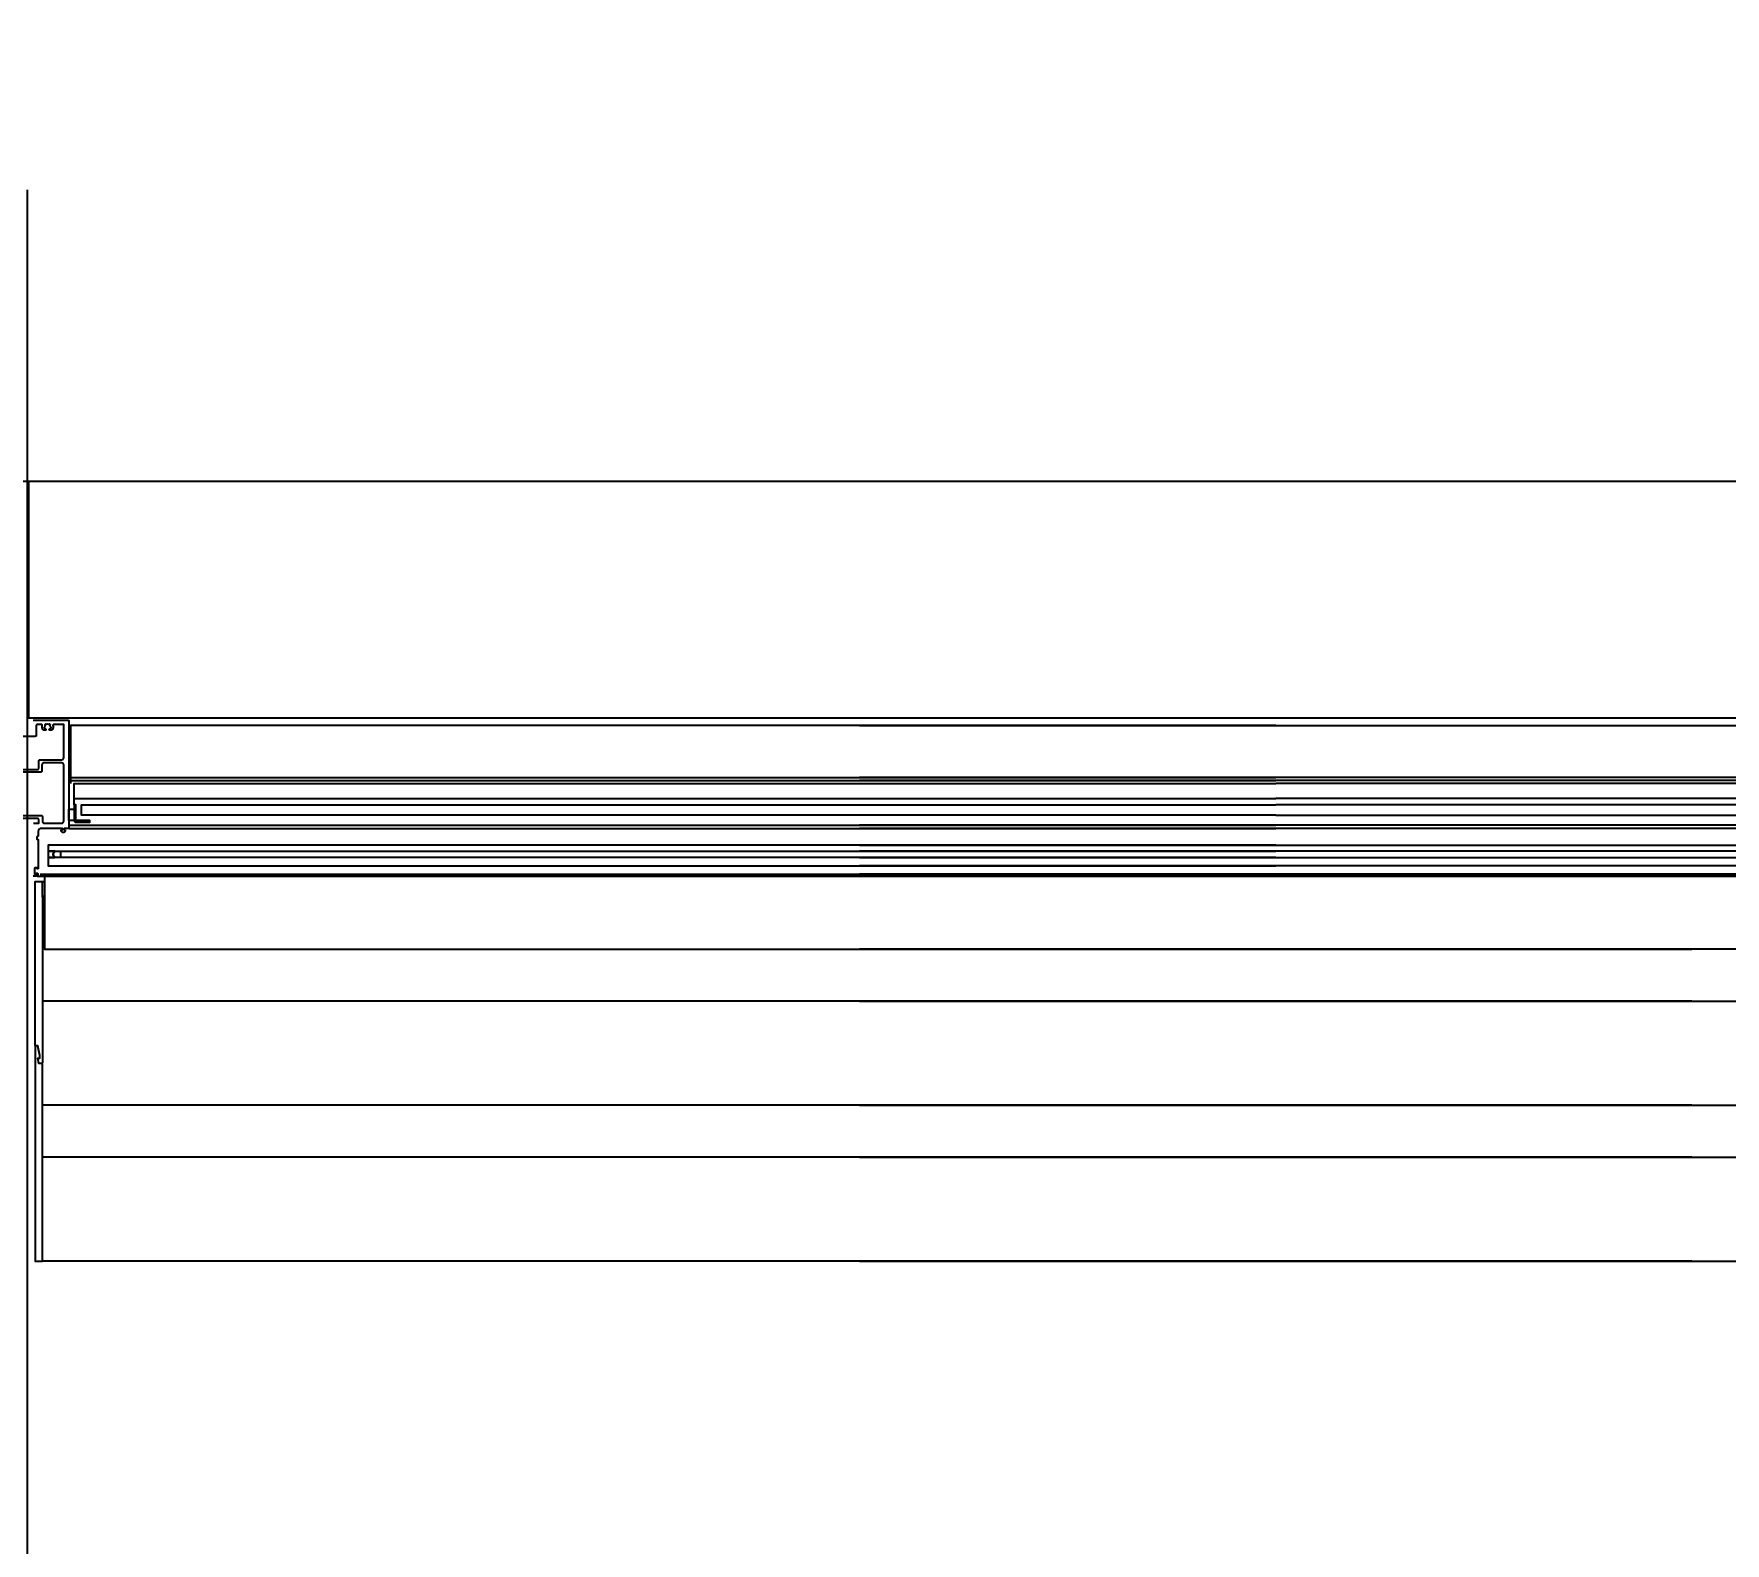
# Model space of a CAD drawing. Extents: x -120222 to -41942, y -19134 to 30932.
# Drawn here: x -71281 to -69656, y -8817 to -7365 of the extents above; entities that cross this region are included whole.
import ezdxf

# ---------------------------------------------------------------- set-up
doc = ezdxf.new("R2010")
doc.units = 0
doc.header["$LTSCALE"] = 150
doc.header["$MEASUREMENT"] = 0
doc.header["$PDMODE"] = 1
doc.header["$PDSIZE"] = -2
doc.layers.get('0').update_dxf_attribs({"linetype": 'CONTINUOUS'})
doc.layers.get('DEFPOINTS').update_dxf_attribs({"linetype": 'CONTINUOUS'})
doc.layers.add('____-567', color=7, linetype='CONTINUOUS')
doc.layers.add('_____-1', color=7, linetype='CONTINUOUS')
doc.styles.get("Standard").update_dxf_attribs({"font": 'txt', "bigfont": 'BIGFONT.SHX'})
doc.dimstyles.new('KOYATSU-1', dxfattribs={"dimtxt": 116.375326, "dimasz": 75.111694, "dimexe": 0, "dimexo": 150, "dimgap": 150, "dimtad": 1, "dimdec": 1, "dimdsep": 46, "dimtxsty": 'Standard', "dimcen": 0, "dimadec": 0, "dimazin": 0, "dimtfac": 1, "dimtdec": 1, "dimtix": 1, "dimtmove": 2, "dimatfit": 3, "dimfxl": 1, "dimtolj": 1, "dimarcsym": 0})

# ---------------------------------------------------------------- blocks, each defined once
blk = doc.blocks.new('____-24')
at = {"color": 1, "linetype": 'Continuous'}
for p, q in [((-77681.1, -12629), (-76522.6, -12629)), ((-75363.3, -12629), (-76922.6, -12629)), ((-77681.1, -12632), (-76522.6, -12632)), ((-77681.1, -12632), (-77681.1, -12635)), ((-75363.3, -12632), (-76922.6, -12632)), ((-77677.6, -12649.4), (-76522.6, -12649.4)), ((-75367.6, -12649.4), (-76522.6, -12649.4)), ((-77681.9, -12675), (-76522.6, -12675)), ((-77681.9, -12678), (-76522.6, -12678)), ((-75363.3, -12675), (-76922.6, -12675)), ((-75363.3, -12678), (-76922.6, -12678)), ((-77713.1, -12724), (-76522.6, -12724)), ((-77710.1, -12722), (-76522.6, -12722)), ((-77708.1, -12744), (-77708.1, -12729)), ((-75337.6, -12722), (-76922.6, -12722)), ((-75335.1, -12724), (-76922.6, -12724)), ((-76122.6, -12844), (-77708.1, -12844)), ((-76122.6, -12844), (-77708.1, -12844)), ((-76922.6, -12844), (-75337.1, -12844)), ((-76922.6, -12844), (-75337.1, -12844)), ((-76122.6, -12944), (-77708.1, -12944)), ((-76122.6, -12944), (-77708.1, -12944)), ((-76922.6, -12944), (-75337.1, -12944)), ((-76922.6, -12944), (-75337.1, -12944)), ((-76122.6, -12994), (-77708.1, -12994)), ((-76122.6, -12994), (-77708.1, -12994)), ((-76922.6, -12994), (-75337.1, -12994)), ((-76922.6, -12994), (-75337.1, -12994)), ((-76122.6, -13094), (-77708.1, -13094)), ((-76122.6, -13094), (-77708.1, -13094)), ((-76922.6, -13094), (-75337.1, -13094)), ((-76922.6, -13094), (-75337.1, -13094))]:
    blk.add_line(p, q, dxfattribs=at)
at = {"color": 1, "linetype": 'Continuous', "flags": 128}
for points in [[(-77716.6, -12673), (-77711.6, -12673), (-77711.6, -12669.5), (-77711.6, -12669.5, 0.414214), (-77712.6, -12668.5), (-77735.9, -12668.5)], [(-77743.3, -12665.5), (-77709.1, -12665.5), (-77709.1, -12665.5, -0.414214), (-77708.1, -12666.5), (-77708.1, -12671), (-77708.1, -12671, 0.414214), (-77706.1, -12673), (-77689.6, -12673), (-77689.6, -12673, 0.414214), (-77687.6, -12671), (-77687.6, -12617), (-77687.6, -12617, 0.414214), (-77689.6, -12615), (-77706.6, -12615), (-77706.6, -12615, 0.414214), (-77708.6, -12617), (-77708.6, -12623), (-77708.6, -12623, -0.414214), (-77709.6, -12624), (-77743.3, -12624)], [(-77729.8, -12621.5), (-77712.6, -12621.5), (-77712.6, -12621.5, 0.414214), (-77711.6, -12620.5), (-77711.6, -12613), (-77711.6, -12613, -0.414214), (-77710.6, -12612), (-77689.6, -12612), (-77689.6, -12612, 0.414214), (-77687.6, -12610), (-77687.6, -12578), (-77697, -12578), (-77697, -12578, 0.48712), (-77698, -12579.2), (-77698, -12579.2, -0.185154), (-77698.4, -12583), (-77698.4, -12583, -0.276984), (-77699.3, -12583.5), (-77700.9, -12583.5), (-77700.9, -12583.5, -0.697861), (-77701.3, -12582.6), (-77701.3, -12582.6, 0.059473), (-77700.8, -12582.1), (-77700.8, -12582.1, -0.246102), (-77700.4, -12581.9), (-77700.4, -12581.9, 0.345929), (-77699.7, -12581.4, 0.345929), (-77700.1, -12580.6), (-77700.1, -12580.6, -0.246102), (-77700.3, -12580.2), (-77700.3, -12580.2, 0.078486), (-77700.5, -12579.4), (-77700.5, -12579.4, -0.246102), (-77700.5, -12578.9), (-77700.5, -12578.9, 0.345929), (-77700.6, -12578, 0.345929), (-77701.5, -12577.9), (-77701.5, -12577.9, -0.246102), (-77701.9, -12578), (-77701.9, -12578, 0.212332), (-77704.2, -12578), (-77704.2, -12578, -0.246102), (-77704.6, -12577.9), (-77704.6, -12577.9, 0.345929), (-77705.5, -12578, 0.345929), (-77705.6, -12578.9), (-77705.6, -12578.9, -0.246102), (-77705.6, -12579.4), (-77705.6, -12579.4, 0.078486), (-77705.8, -12580.2), (-77705.8, -12580.2, -0.246102), (-77706.1, -12580.6), (-77706.1, -12580.6, 0.345929), (-77706.4, -12581.4, 0.345929), (-77705.7, -12581.9), (-77705.7, -12581.9, -0.246102), (-77705.3, -12582.1), (-77705.3, -12582.1, 0.059473), (-77704.8, -12582.6), (-77704.8, -12582.6, -0.697861), (-77705.2, -12583.5), (-77706.8, -12583.5), (-77706.8, -12583.5, -0.276984), (-77707.7, -12583), (-77707.7, -12583, -0.185154), (-77708.2, -12579.2), (-77708.2, -12579.2, 0.48712), (-77709.1, -12578), (-77713.1, -12578), (-77713.1, -12578, 0.414214), (-77714.1, -12579), (-77714.1, -12587.3), (-77714.1, -12589), (-77714.1, -12589, -0.414214), (-77714.6, -12589.5), (-77732.3, -12589.5)], [(-77717.1, -12574), (-77683.1, -12574), (-77683.1, -12574, -0.414214), (-77682.6, -12574.5), (-77682.6, -12677.7), (-77682.6, -12677.7, -0.414214), (-77682.9, -12678), (-77687.3, -12678), (-77687.3, -12679.5), (-77686.4, -12679.5), (-77686.4, -12679.5, -0.414214), (-77686.1, -12679.8), (-77686.1, -12680.4), (-77686.1, -12680.4, -0.182676), (-77686.1, -12680.6), (-77686.9, -12681.5), (-77686.9, -12681.5, -0.451416), (-77689.2, -12681.5), (-77690, -12680.6), (-77690, -12680.6, -0.182676), (-77690.1, -12680.4), (-77690.1, -12679.8), (-77690.1, -12679.8, -0.414214), (-77689.8, -12679.5), (-77688.8, -12679.5), (-77688.8, -12678), (-77709.1, -12678), (-77709.1, -12678, 0.414214), (-77712.1, -12681), (-77712.1, -12685.2), (-77712.1, -12685.2, -0.414214), (-77712.6, -12685.7), (-77712.9, -12685.7), (-77712.9, -12685.7, 0.414214), (-77713.4, -12686.2), (-77713.4, -12688.2), (-77713.4, -12688.2, 0.414214), (-77712.9, -12688.7), (-77712.1, -12688.7), (-77712.1, -12716.5), (-77712.1, -12716.5, -0.414214), (-77712.6, -12717), (-77713.1, -12717), (-77713.1, -12716), (-77714.8, -12716), (-77714.8, -12716, 0.414214), (-77715.8, -12717), (-77715.8, -12717), (-77715.8, -12721.5), (-77715.8, -12721.5, 0.414214), (-77715.3, -12722), (-77713.6, -12722), (-77713.6, -12721), (-77713.1, -12721), (-77713.1, -12721, -0.414214), (-77712.6, -12721.5), (-77712.6, -12723.5), (-77712.6, -12723.5, -0.414214), (-77713.1, -12724), (-77717.1, -12724)], [(-77706.1, -12742.6), (-77708.1, -12744), (-77708.1, -12903.5), (-77708.1, -12903.5, -0.414214), (-77708.6, -12904), (-77711.1, -12904), (-77711.1, -12904, -0.357511), (-77711.6, -12903.6), (-77712.4, -12899.6), (-77712.4, -12899.6, -0.473285), (-77711.9, -12899), (-77710.6, -12899), (-77710.6, -12896.5), (-77712.6, -12887), (-77714.6, -12887), (-77714.6, -12887, -0.414214), (-77715.1, -12886.5), (-77715.1, -12729), (-77706.1, -12729)]]:
    blk.add_lwpolyline(points, format="xyb", dxfattribs=at)
for points in [[(-76522.6, -12579), (-77681.1, -12579), (-77681.1, -12632)], [(-76922.6, -12579), (-75364.6, -12579), (-75364.6, -12629)], [(-77677.6, -12655.4), (-77677.6, -12635), (-76522.6, -12635)], [(-75367.6, -12655.4), (-75367.6, -12635), (-76522.6, -12635)], [(-76522.6, -12665.4), (-77670.6, -12665.4), (-77670.6, -12655.4), (-76522.6, -12655.4)], [(-76522.6, -12665.4), (-75374.6, -12665.4), (-75374.6, -12655.4), (-76522.6, -12655.4)], [(-76522.6, -12694), (-77702.6, -12694), (-77702.6, -12700), (-76522.6, -12700)], [(-76922.6, -12694), (-75342.6, -12694), (-75342.6, -12700), (-76922.6, -12700)], [(-76522.6, -12706), (-77702.6, -12706), (-77702.6, -12714), (-76522.6, -12714)], [(-76922.6, -12706), (-75342.6, -12706), (-75342.6, -12714), (-76922.6, -12714)], [(-76122.6, -12724), (-77706.1, -12724), (-77706.1, -12794), (-76122.6, -12794)], [(-76122.6, -12724), (-77706.1, -12724), (-77706.1, -12794), (-76122.6, -12794)], [(-76922.6, -12724), (-75339.1, -12724), (-75339.1, -12794), (-76922.6, -12794)], [(-76922.6, -12724), (-75339.1, -12724), (-75339.1, -12794), (-76922.6, -12794)]]:
    blk.add_lwpolyline(points, dxfattribs=at)
for points in [[(-77677.6, -12670.4), (-77682.6, -12670.4), (-77682.6, -12659.4), (-77677.6, -12659.4)], [(-77697.6, -12703.5), (-77697.6, -12702.5), (-77696.1, -12700), (-77702.6, -12700), (-77702.6, -12706), (-77696.1, -12706)], [(-77697.6, -12703.5), (-77697.6, -12702.5), (-77696.1, -12700), (-77690.6, -12700), (-77690.6, -12706), (-77696.1, -12706)]]:
    blk.add_lwpolyline(points, close=True, dxfattribs=at)
for points in [[(-77677.6, -12655.4), (-77677.6, -12670.4), (-77677.6, -12670.4, 0.414214), (-77676, -12672), (-77662.6, -12672), (-77662.6, -12670.4), (-77676, -12670.4), (-77676, -12655.4)], [(-77708.1, -13094), (-77708.1, -12904.7), (-77708.1, -12904.7, 0.414214), (-77708.6, -12904.2), (-77711.6, -12904.2), (-77711.6, -12904), (-77712.6, -12899), (-77711.1, -12899), (-77711.1, -12899, 0.414214), (-77710.6, -12898.5), (-77710.6, -12896.5), (-77710.6, -12896.5, 0.051921), (-77710.6, -12896.4), (-77712.4, -12887.6), (-77712.4, -12887.6, 0.354665), (-77712.9, -12887.2), (-77714.6, -12887.2), (-77714.6, -12887.2, 0.414214), (-77715.1, -12887.7), (-77715.1, -13094)]]:
    blk.add_lwpolyline(points, format="xyb", close=True, dxfattribs=at)
blk = doc.blocks.new('____-28')
at = {"color": 1}
blk.add_blockref('____-24', (0, 0), dxfattribs=at)
blk = doc.blocks.new('____-52')
at = {"color": 1, "linetype": 'Continuous', "flags": 128}
blk.add_lwpolyline([(-77721.1, -12344), (-75368.1, -12344), (-75368.1, -12572), (-77721.1, -12572)], close=True, dxfattribs=at)
blk = doc.blocks.new('____-54')
at = {"color": 1, "linetype": 'Continuous'}
blk.add_line((-94521.1, -12344), (-75365.1, -12344), dxfattribs=at)
at = {"color": 1}
blk.add_blockref('____-52', (0, 0), dxfattribs=at)
blk = doc.blocks.new('____-167')
at = {"color": 1}
for name in ['____-54', '____-28']:
    blk.add_blockref(name, (0, 0), dxfattribs=at)
blk = doc.blocks.new('*D606')
at = {"layer": '_____-1', "color": 0, "linetype": 'Continuous', "lineweight": -2, "transparency": 16777216}
for p, q in [((-78487.5, -7515.3), (-78487.5, -12365.3)), ((-68887.5, -7515.3), (-68887.5, -12365.3)), ((-68962.6, -12365.3), (-78412.3, -12365.3))]:
    blk.add_line(p, q, dxfattribs=at)
at = {"layer": '_____-1', "color": 0, "linetype": 'Continuous', "transparency": 16777216}
for points in [[(-78412.3, -12352.8), (-78412.3, -12377.8), (-78487.5, -12365.3)], [(-68962.6, -12352.8), (-68962.6, -12377.8), (-68887.5, -12365.3)]]:
    blk.add_solid(points, dxfattribs=at)
at = {"layer": 'DEFPOINTS', "color": 0, "linetype": 'Continuous', "transparency": 16777216}
for p in [(-78487.5, -7365.3), (-68887.5, -7365.3), (-78487.5, -12365.3)]:
    blk.add_point(p, dxfattribs=at)
at = {"layer": '_____-1', "color": 0, "linetype": 'Continuous', "transparency": 16777216, "insert": (-73687.5, -12157.1), "char_height": 116.38, "attachment_point": 5}
blk.add_mtext('\\A1;9600', dxfattribs=at)
blk = doc.blocks.new('*D619')
at = {"layer": '_____-1', "color": 0, "linetype": 'Continuous', "lineweight": -2, "transparency": 16777216}
for p, q in [((-71287.5, -7515.3), (-71287.5, -11365.3)), ((-68887.5, -7515.3), (-68887.5, -11365.3)), ((-68962.6, -11365.3), (-71212.3, -11365.3))]:
    blk.add_line(p, q, dxfattribs=at)
at = {"layer": '_____-1', "color": 0, "linetype": 'Continuous', "transparency": 16777216}
for points in [[(-71212.3, -11352.8), (-71212.3, -11377.8), (-71287.5, -11365.3)], [(-68962.6, -11352.8), (-68962.6, -11377.8), (-68887.5, -11365.3)]]:
    blk.add_solid(points, dxfattribs=at)
at = {"layer": 'DEFPOINTS', "color": 0, "linetype": 'Continuous', "transparency": 16777216}
for p in [(-71287.5, -7365.3), (-68887.5, -7365.3), (-71287.5, -11365.3)]:
    blk.add_point(p, dxfattribs=at)
at = {"layer": '_____-1', "color": 0, "linetype": 'Continuous', "transparency": 16777216, "insert": (-70087.5, -11157.1), "char_height": 116.38, "attachment_point": 5}
blk.add_mtext('\\A1;2400', dxfattribs=at)

msp = doc.modelspace()

# ---------------------------------------------------------------- block references
at = {"layer": '____-567', "color": 0}
msp.add_blockref('____-167', (6435.10495, 4548.69799), dxfattribs=at)

# ---------------------------------------------------------------- dimensions: what is measured, and where the dimension line sits
at = {"layer": '_____-1', "color": 0, "linetype": 'Continuous'}
for base, p2, picture, middle in [((-78487.45331, -12365.28316), (-78487.45331, -7365.28316), '*D606', (-73687.45331, -12157.0955)), ((-71287.45331, -11365.28316), (-71287.45331, -7365.28316), '*D619', (-70087.45331, -11157.0955))]:
    dim = msp.add_linear_dim(base=base, p1=(-68887.45331, -7365.28316), p2=p2, dimstyle='KOYATSU-1', dxfattribs=at)
    dim.commit()
    dim.dimension.update_dxf_attribs({"geometry": picture, "text_midpoint": middle})

doc.saveas('drawing.dxf')
